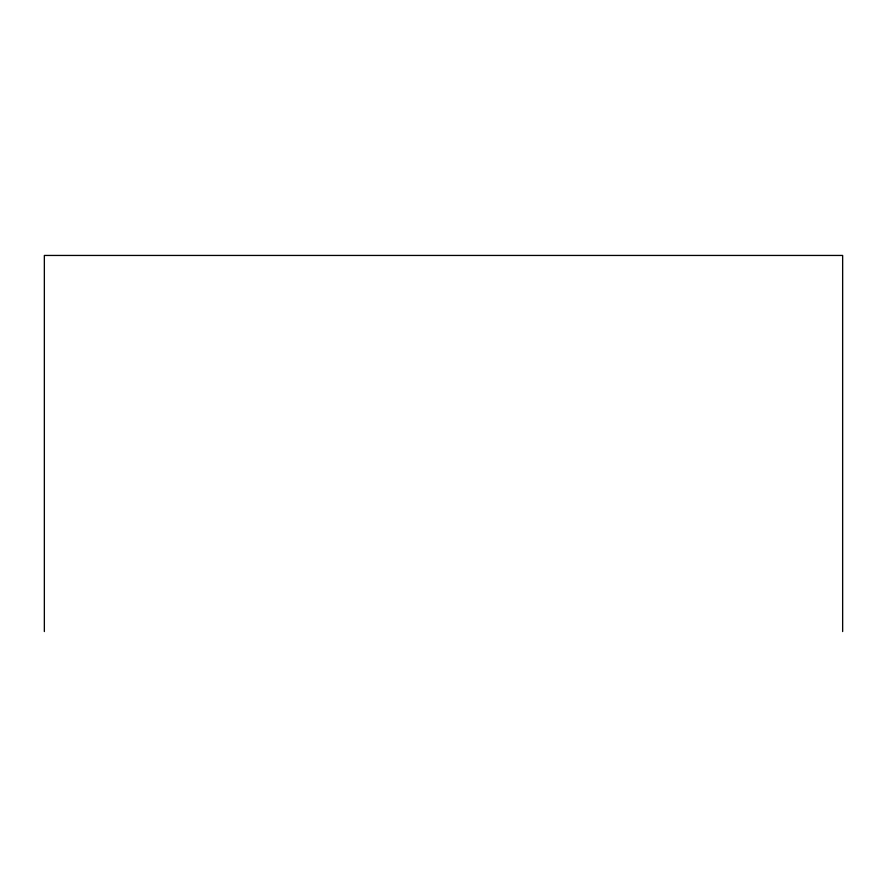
<?xml version="1.0" encoding="UTF-8"?>
<svg xmlns="http://www.w3.org/2000/svg" width="887" height="887" viewBox="0 0 887 887"><rect width="100%" height="100%" fill="white"/><g stroke="black" fill="none" stroke-linecap="round" stroke-linejoin="round"><path stroke-width="1.33" d="M842.65 631.555L842.65 255.445L44.35 255.445L44.35 631.555"/></g></svg>
